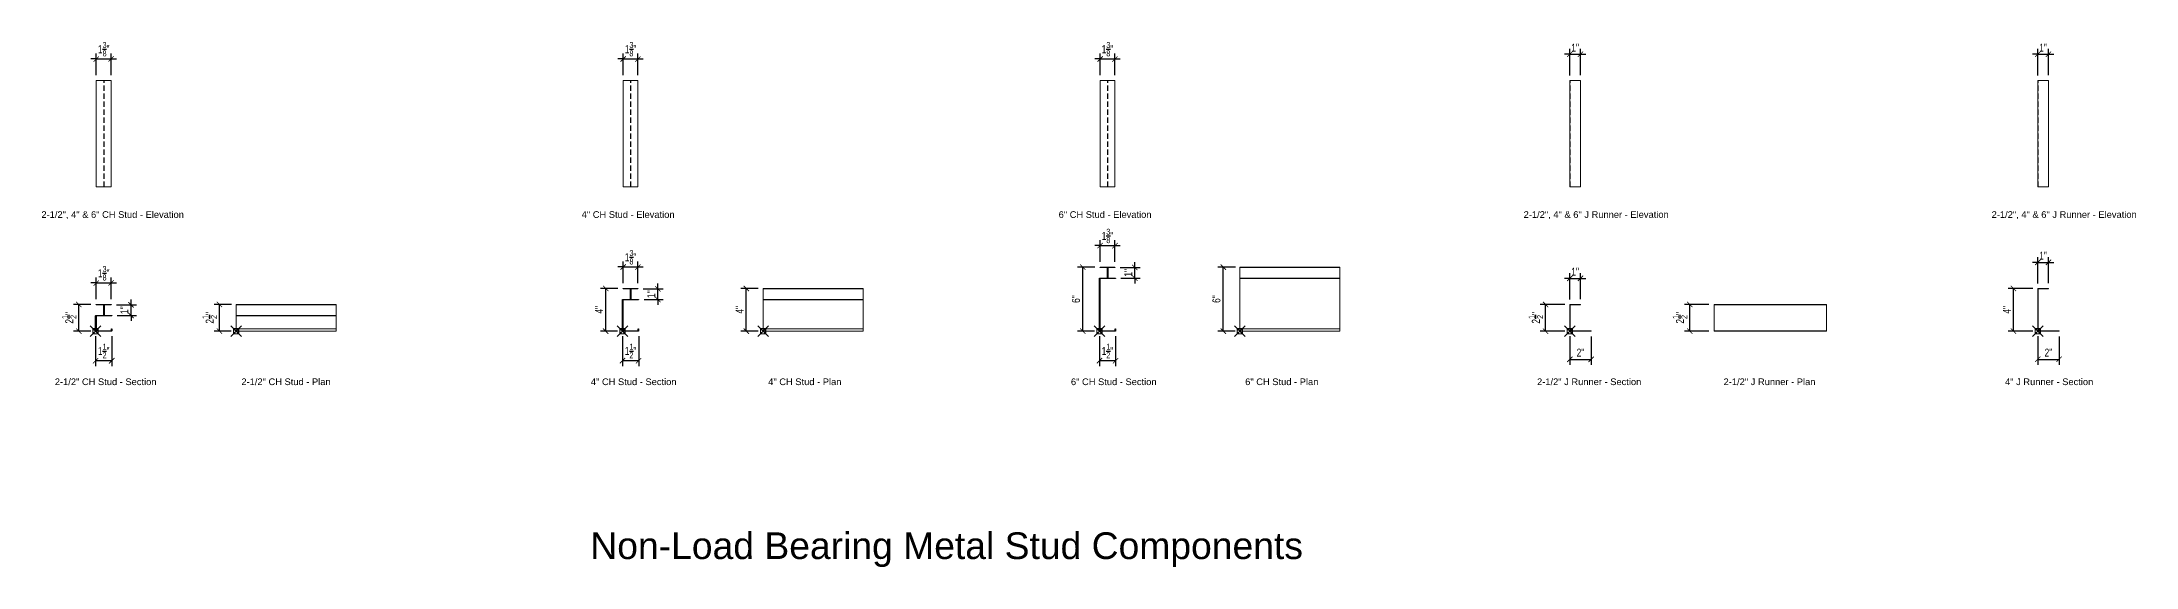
# Model space of a CAD drawing. Header units: inches. Extents: x 1578 to 1959, y 1763 to 1845.
# Drawn here: x 1577.6 to 1773.8, y 1795.9 to 1845.1 of the extents above; entities that cross this region are included whole.
import ezdxf
from ezdxf.enums import TextEntityAlignment as Align

# ---------------------------------------------------------------- set-up
doc = ezdxf.new("R2010")
doc.units = ezdxf.units.IN
doc.header["$LTSCALE"] = 4
doc.header["$MEASUREMENT"] = 0
doc.header["$PDMODE"] = 99
doc.header["$PDSIZE"] = 0.5
doc.linetypes.add('HIDDEN2', pattern=[0.1875, 0.125, -0.0625])
for name, color, linetype, lineweight in [('A-Anno-Dims', 211, 'Continuous', 25), ('Fine', 90, 'Continuous', 18), ('G-Anno-Ttlb', 213, 'Continuous', 50), ('Med', 31, 'Continuous', 25), ('Thin', 150, 'Continuous', 18)]:
    doc.layers.add(name, color=color, linetype=linetype, lineweight=lineweight)
doc.layers.add('G-Anno-Nplt', color=140, linetype='Continuous', lineweight=18, plot=False)
doc.styles.add('Arch-Dim', font='ARIAL.TTF', dxfattribs={"width": 0.75})
doc.styles.add('RomanS', font='romans.shx')
doc.dimstyles.new('Aec-Arch-I-1-2', dxfattribs={"dimscale": 8, "dimtxt": 0.09375, "dimasz": 0.0625, "dimexe": 0.0625, "dimexo": 0.0625, "dimgap": 0.03125, "dimtad": 1, "dimdec": 4, "dimzin": 3, "dimdsep": 46, "dimlunit": 4, "dimtxsty": 'Arch-Dim', "dimblk": 'ARCHTICK', "dimcen": 0.09375, "dimclrd": 8, "dimclre": 8, "dimadec": 4, "dimazin": 2, "dimtfac": 0.75, "dimtdec": 4, "dimtix": 1, "dimtmove": 1, "dimatfit": 2, "dimldrblk": 'OPEN90', "dimfxl": 1, "dimtolj": 1, "dimtzin": 0, "dimarcsym": 0})

# ---------------------------------------------------------------- blocks, each defined once
blk = doc.blocks.new('Anno_Title_T2')
at = {"color": 0, "linetype": 'ByBlock', "lineweight": -2, "style": 'RomanS'}
blk.add_attdef('TITLE', (0, 0.5), '', height=1.25, dxfattribs=at)
blk.add_attdef('SCALE', text='', height=0.75, dxfattribs=at).set_placement((0, -0.5), align=Align.TOP_LEFT)
blk = doc.blocks.new('_ArchTick')
at = {"color": 0, "linetype": 'ByBlock', "const_width": 0.15}
blk.add_lwpolyline([(-0.5, -0.5), (0.5, 0.5)], dxfattribs=at)
blk = doc.blocks.new('*D10')
at = {"layer": 'A-Anno-Dims', "color": 8, "lineweight": -2}
for p, q in [((1582.59, 1817.57), (1582.59, 1814.77)), ((1584.1, 1817.57), (1584.1, 1814.77)), ((1584.1, 1815.27), (1582.59, 1815.27))]:
    blk.add_line(p, q, dxfattribs=at)
at = {"layer": 'Defpoints', "color": 0}
for p in [(1582.59, 1818.07), (1584.1, 1818.07), (1582.59, 1815.27)]:
    blk.add_point(p, dxfattribs=at)
at = {"layer": 'A-Anno-Dims', "color": 8, "lineweight": -2, "xscale": 0.5, "yscale": 0.5, "zscale": 0.5, "rotation": 180}
blk.add_blockref('_ArchTick', (1582.59, 1815.27), dxfattribs=at)
at = {"layer": 'A-Anno-Dims', "color": 8, "lineweight": -2, "xscale": 0.5, "yscale": 0.5, "zscale": 0.5}
blk.add_blockref('_ArchTick', (1584.1, 1815.27), dxfattribs=at)
at = {"layer": 'A-Anno-Dims', "color": 0, "insert": (1583.35, 1816.18), "char_height": 0.75, "attachment_point": 5, "style": 'Arch-Dim'}
blk.add_mtext('\\A1;1{\\H0.750000x;\\S1/2;}"', dxfattribs=at)
blk = doc.blocks.new('_Open90')
at = {"color": 0, "linetype": 'ByBlock', "lineweight": -2}
for p, q in [((0, 0), (-1, 0)), ((-0.5, 0.5), (0, 0)), ((0, 0), (-0.5, -0.5))]:
    blk.add_line(p, q, dxfattribs=at)
blk = doc.blocks.new('*D11')
at = {"layer": 'A-Anno-Dims', "color": 8, "lineweight": -2}
for p, q in [((1582.65, 1822.55), (1582.15, 1822.55)), ((1582.65, 1821.04), (1582.65, 1823.05)), ((1582.65, 1822.55), (1584.04, 1822.55)), ((1584.04, 1821.04), (1584.04, 1823.05)), ((1584.04, 1822.55), (1584.54, 1822.55))]:
    blk.add_line(p, q, dxfattribs=at)
at = {"layer": 'Defpoints', "color": 0}
for p in [(1584.04, 1822.55), (1582.65, 1820.54), (1584.04, 1820.54)]:
    blk.add_point(p, dxfattribs=at)
at = {"layer": 'A-Anno-Dims', "color": 8, "lineweight": -2, "xscale": 0.5, "yscale": 0.5, "zscale": 0.5}
blk.add_blockref('_ArchTick', (1582.65, 1822.55), dxfattribs=at)
at = {"layer": 'A-Anno-Dims', "color": 8, "lineweight": -2, "xscale": 0.5, "yscale": 0.5, "zscale": 0.5, "rotation": 180}
blk.add_blockref('_ArchTick', (1584.04, 1822.55), dxfattribs=at)
at = {"layer": 'A-Anno-Dims', "color": 0, "insert": (1583.35, 1823.46), "char_height": 0.75, "attachment_point": 5, "style": 'Arch-Dim'}
blk.add_mtext('\\A1;1{\\H0.750000x;\\S3/8;}"', dxfattribs=at)
blk = doc.blocks.new('*D12')
at = {"layer": 'A-Anno-Dims', "color": 8, "lineweight": -2}
for p, q in [((1582.15, 1820.54), (1580.52, 1820.54)), ((1581.02, 1818.04), (1581.02, 1820.54)), ((1582.13, 1818.04), (1580.52, 1818.04))]:
    blk.add_line(p, q, dxfattribs=at)
at = {"layer": 'Defpoints', "color": 0}
for p in [(1581.02, 1820.54), (1582.65, 1820.54), (1582.63, 1818.04)]:
    blk.add_point(p, dxfattribs=at)
at = {"layer": 'A-Anno-Dims', "color": 8, "lineweight": -2, "xscale": 0.5, "yscale": 0.5, "zscale": 0.5}
for p, rotation in [((1581.02, 1820.54), 90), ((1581.02, 1818.04), 270)]:
    blk.add_blockref('_ArchTick', p, dxfattribs=dict(at, rotation=rotation))
at = {"layer": 'A-Anno-Dims', "color": 0, "insert": (1580.12, 1819.29), "char_height": 0.75, "attachment_point": 5, "rotation": 90, "style": 'Arch-Dim'}
blk.add_mtext('\\A1;2{\\H0.750000x;\\S1/2;}"', dxfattribs=at)
blk = doc.blocks.new('*D13')
at = {"layer": 'A-Anno-Dims', "color": 8, "lineweight": -2}
for p, q in [((1584.54, 1820.5), (1586.41, 1820.5)), ((1584.6, 1819.5), (1586.41, 1819.5)), ((1585.91, 1820.5), (1585.91, 1821)), ((1585.91, 1819.5), (1585.91, 1820.5)), ((1585.91, 1819.5), (1585.91, 1819))]:
    blk.add_line(p, q, dxfattribs=at)
at = {"layer": 'Defpoints', "color": 0}
for p in [(1584.04, 1820.5), (1584.1, 1819.5), (1585.91, 1820.5)]:
    blk.add_point(p, dxfattribs=at)
at = {"layer": 'A-Anno-Dims', "color": 8, "lineweight": -2, "xscale": 0.5, "yscale": 0.5, "zscale": 0.5}
for p, rotation in [((1585.91, 1820.5), 270), ((1585.91, 1819.5), 90)]:
    blk.add_blockref('_ArchTick', p, dxfattribs=dict(at, rotation=rotation))
at = {"layer": 'A-Anno-Dims', "color": 0, "insert": (1585.28, 1820), "char_height": 0.75, "attachment_point": 5, "rotation": 90, "style": 'Arch-Dim'}
blk.add_mtext('\\A1;1"', dxfattribs=at)
blk = doc.blocks.new('*D17')
at = {"layer": 'A-Anno-Dims', "color": 8, "lineweight": -2}
for p, q in [((1631.96, 1817.57), (1631.96, 1814.77)), ((1633.48, 1817.57), (1633.48, 1814.77)), ((1633.48, 1815.27), (1631.96, 1815.27))]:
    blk.add_line(p, q, dxfattribs=at)
at = {"layer": 'Defpoints', "color": 0}
for p in [(1631.96, 1818.07), (1633.48, 1818.07), (1631.96, 1815.27)]:
    blk.add_point(p, dxfattribs=at)
at = {"layer": 'A-Anno-Dims', "color": 8, "lineweight": -2, "xscale": 0.5, "yscale": 0.5, "zscale": 0.5, "rotation": 180}
blk.add_blockref('_ArchTick', (1631.96, 1815.27), dxfattribs=at)
at = {"layer": 'A-Anno-Dims', "color": 8, "lineweight": -2, "xscale": 0.5, "yscale": 0.5, "zscale": 0.5}
blk.add_blockref('_ArchTick', (1633.48, 1815.27), dxfattribs=at)
at = {"layer": 'A-Anno-Dims', "color": 0, "insert": (1632.72, 1816.18), "char_height": 0.75, "attachment_point": 5, "style": 'Arch-Dim'}
blk.add_mtext('\\A1;1{\\H0.750000x;\\S1/2;}"', dxfattribs=at)
blk = doc.blocks.new('*D14')
at = {"layer": 'A-Anno-Dims', "color": 8, "lineweight": -2}
for p, q in [((1632.03, 1824.05), (1631.53, 1824.05)), ((1632.03, 1822.54), (1632.03, 1824.55)), ((1632.03, 1824.05), (1633.41, 1824.05)), ((1633.41, 1822.54), (1633.41, 1824.55)), ((1633.41, 1824.05), (1633.91, 1824.05))]:
    blk.add_line(p, q, dxfattribs=at)
at = {"layer": 'Defpoints', "color": 0}
for p in [(1633.41, 1824.05), (1632.03, 1822.04), (1633.41, 1822.04)]:
    blk.add_point(p, dxfattribs=at)
at = {"layer": 'A-Anno-Dims', "color": 8, "lineweight": -2, "xscale": 0.5, "yscale": 0.5, "zscale": 0.5}
blk.add_blockref('_ArchTick', (1632.03, 1824.05), dxfattribs=at)
at = {"layer": 'A-Anno-Dims', "color": 8, "lineweight": -2, "xscale": 0.5, "yscale": 0.5, "zscale": 0.5, "rotation": 180}
blk.add_blockref('_ArchTick', (1633.41, 1824.05), dxfattribs=at)
at = {"layer": 'A-Anno-Dims', "color": 0, "insert": (1632.72, 1824.96), "char_height": 0.75, "attachment_point": 5, "style": 'Arch-Dim'}
blk.add_mtext('\\A1;1{\\H0.750000x;\\S3/8;}"', dxfattribs=at)
blk = doc.blocks.new('*D15')
at = {"layer": 'A-Anno-Dims', "color": 8, "lineweight": -2}
for p, q in [((1631.53, 1822.04), (1629.89, 1822.04)), ((1630.39, 1818.04), (1630.39, 1822.04)), ((1631.5, 1818.04), (1629.89, 1818.04))]:
    blk.add_line(p, q, dxfattribs=at)
at = {"layer": 'Defpoints', "color": 0}
for p in [(1630.39, 1822.04), (1632.03, 1822.04), (1632, 1818.04)]:
    blk.add_point(p, dxfattribs=at)
at = {"layer": 'A-Anno-Dims', "color": 8, "lineweight": -2, "xscale": 0.5, "yscale": 0.5, "zscale": 0.5}
for p, rotation in [((1630.39, 1822.04), 90), ((1630.39, 1818.04), 270)]:
    blk.add_blockref('_ArchTick', p, dxfattribs=dict(at, rotation=rotation))
at = {"layer": 'A-Anno-Dims', "color": 0, "insert": (1629.77, 1820.04), "char_height": 0.75, "attachment_point": 5, "rotation": 90, "style": 'Arch-Dim'}
blk.add_mtext('\\A1;4"', dxfattribs=at)
blk = doc.blocks.new('*D16')
at = {"layer": 'A-Anno-Dims', "color": 8, "lineweight": -2}
for p, q in [((1633.91, 1822), (1635.78, 1822)), ((1635.28, 1822), (1635.28, 1822.5)), ((1635.28, 1821), (1635.28, 1822)), ((1633.98, 1821), (1635.78, 1821)), ((1635.28, 1821), (1635.28, 1820.5))]:
    blk.add_line(p, q, dxfattribs=at)
at = {"layer": 'Defpoints', "color": 0}
for p in [(1633.41, 1822), (1635.28, 1822), (1633.48, 1821)]:
    blk.add_point(p, dxfattribs=at)
at = {"layer": 'A-Anno-Dims', "color": 8, "lineweight": -2, "xscale": 0.5, "yscale": 0.5, "zscale": 0.5}
for p, rotation in [((1635.28, 1822), 270), ((1635.28, 1821), 90)]:
    blk.add_blockref('_ArchTick', p, dxfattribs=dict(at, rotation=rotation))
at = {"layer": 'A-Anno-Dims', "color": 0, "insert": (1634.65, 1821.5), "char_height": 0.75, "attachment_point": 5, "rotation": 90, "style": 'Arch-Dim'}
blk.add_mtext('\\A1;1"', dxfattribs=at)
blk = doc.blocks.new('*D18')
at = {"layer": 'A-Anno-Dims', "color": 8, "lineweight": -2}
for p, q in [((1676.66, 1817.57), (1676.66, 1814.77)), ((1678.17, 1817.57), (1678.17, 1814.77)), ((1678.17, 1815.27), (1676.66, 1815.27))]:
    blk.add_line(p, q, dxfattribs=at)
at = {"layer": 'Defpoints', "color": 0}
for p in [(1676.66, 1818.07), (1678.17, 1818.07), (1676.66, 1815.27)]:
    blk.add_point(p, dxfattribs=at)
at = {"layer": 'A-Anno-Dims', "color": 8, "lineweight": -2, "xscale": 0.5, "yscale": 0.5, "zscale": 0.5, "rotation": 180}
blk.add_blockref('_ArchTick', (1676.66, 1815.27), dxfattribs=at)
at = {"layer": 'A-Anno-Dims', "color": 8, "lineweight": -2, "xscale": 0.5, "yscale": 0.5, "zscale": 0.5}
blk.add_blockref('_ArchTick', (1678.17, 1815.27), dxfattribs=at)
at = {"layer": 'A-Anno-Dims', "color": 0, "insert": (1677.41, 1816.18), "char_height": 0.75, "attachment_point": 5, "style": 'Arch-Dim'}
blk.add_mtext('\\A1;1{\\H0.750000x;\\S1/2;}"', dxfattribs=at)
blk = doc.blocks.new('*D19')
at = {"layer": 'A-Anno-Dims', "color": 8, "lineweight": -2}
for p, q in [((1676.72, 1826.05), (1676.22, 1826.05)), ((1676.72, 1824.54), (1676.72, 1826.55)), ((1676.72, 1826.05), (1678.11, 1826.05)), ((1678.11, 1824.54), (1678.11, 1826.55)), ((1678.11, 1826.05), (1678.61, 1826.05))]:
    blk.add_line(p, q, dxfattribs=at)
at = {"layer": 'Defpoints', "color": 0}
for p in [(1678.11, 1826.05), (1676.72, 1824.04), (1678.11, 1824.04)]:
    blk.add_point(p, dxfattribs=at)
at = {"layer": 'A-Anno-Dims', "color": 8, "lineweight": -2, "xscale": 0.5, "yscale": 0.5, "zscale": 0.5}
blk.add_blockref('_ArchTick', (1676.72, 1826.05), dxfattribs=at)
at = {"layer": 'A-Anno-Dims', "color": 8, "lineweight": -2, "xscale": 0.5, "yscale": 0.5, "zscale": 0.5, "rotation": 180}
blk.add_blockref('_ArchTick', (1678.11, 1826.05), dxfattribs=at)
at = {"layer": 'A-Anno-Dims', "color": 0, "insert": (1677.41, 1826.96), "char_height": 0.75, "attachment_point": 5, "style": 'Arch-Dim'}
blk.add_mtext('\\A1;1{\\H0.750000x;\\S3/8;}"', dxfattribs=at)
blk = doc.blocks.new('*D20')
at = {"layer": 'A-Anno-Dims', "color": 8, "lineweight": -2}
for p, q in [((1676.22, 1824.04), (1674.59, 1824.04)), ((1675.09, 1818.04), (1675.09, 1824.04)), ((1676.19, 1818.04), (1674.59, 1818.04))]:
    blk.add_line(p, q, dxfattribs=at)
at = {"layer": 'Defpoints', "color": 0}
for p in [(1675.09, 1824.04), (1676.72, 1824.04), (1676.69, 1818.04)]:
    blk.add_point(p, dxfattribs=at)
at = {"layer": 'A-Anno-Dims', "color": 8, "lineweight": -2, "xscale": 0.5, "yscale": 0.5, "zscale": 0.5}
for p, rotation in [((1675.09, 1824.04), 90), ((1675.09, 1818.04), 270)]:
    blk.add_blockref('_ArchTick', p, dxfattribs=dict(at, rotation=rotation))
at = {"layer": 'A-Anno-Dims', "color": 0, "insert": (1674.46, 1821.04), "char_height": 0.75, "attachment_point": 5, "rotation": 90, "style": 'Arch-Dim'}
blk.add_mtext('\\A1;6"', dxfattribs=at)
blk = doc.blocks.new('*D21')
at = {"layer": 'A-Anno-Dims', "color": 8, "lineweight": -2}
for p, q in [((1678.61, 1824), (1680.47, 1824)), ((1679.97, 1824), (1679.97, 1824.5)), ((1679.97, 1823), (1679.97, 1824)), ((1678.67, 1823), (1680.47, 1823)), ((1679.97, 1823), (1679.97, 1822.5))]:
    blk.add_line(p, q, dxfattribs=at)
at = {"layer": 'Defpoints', "color": 0}
for p in [(1678.11, 1824), (1679.97, 1824), (1678.17, 1823)]:
    blk.add_point(p, dxfattribs=at)
at = {"layer": 'A-Anno-Dims', "color": 8, "lineweight": -2, "xscale": 0.5, "yscale": 0.5, "zscale": 0.5}
for p, rotation in [((1679.97, 1824), 270), ((1679.97, 1823), 90)]:
    blk.add_blockref('_ArchTick', p, dxfattribs=dict(at, rotation=rotation))
at = {"layer": 'A-Anno-Dims', "color": 0, "insert": (1679.35, 1823.5), "char_height": 0.75, "attachment_point": 5, "rotation": 90, "style": 'Arch-Dim'}
blk.add_mtext('\\A1;1"', dxfattribs=at)
blk = doc.blocks.new('AecDtl_2_1_2CHStudSection')
at = {"layer": 'Med', "color": 0, "linetype": 'ByBlock'}
blk.add_lwpolyline([(0, 0.0359), (0, 1.43285, -0.4142135624), (0.0359, 1.46875), (0.758575, 1.46875), (0.75625, 2.46875), (0.0625, 2.46875), (0.0625, 2.5), (1.45, 2.5), (1.45, 2.46875), (0.789825, 2.46875), (0.789825, 1.46875), (1.5125, 1.46875), (1.5125, 1.43285), (0.0359, 1.43285), (0.0359, 0.0359), (1.4766, 0.0359), (1.4766, 0.21875), (1.5125, 0.21875), (1.5125, 0.0359, -0.4142135624), (1.4766, 0), (0.0359, 0, -0.4142135624)], format="xyb", close=True, dxfattribs=at)
blk = doc.blocks.new('AecDtl_4CHStudSection')
at = {"layer": 'Med', "color": 0, "linetype": 'ByBlock'}
blk.add_lwpolyline([(0, 0.0359), (0, 2.93285, -0.4142135624), (0.0359, 2.96875), (0.758575, 2.96875), (0.75625, 3.96875), (0.0625, 3.96875), (0.0625, 4), (1.45, 4), (1.45, 3.96875), (0.789825, 3.96875), (0.789825, 2.96875), (1.5125, 2.96875), (1.5125, 2.93285), (0.0359, 2.93285), (0.0359, 0.0359), (1.4766, 0.0359), (1.4766, 0.21875), (1.5125, 0.21875), (1.5125, 0.0359, -0.4142135624), (1.4766, 0), (0.0359, 0, -0.4142135624)], format="xyb", close=True, dxfattribs=at)
blk = doc.blocks.new('AecDtl_6CHStudSection')
at = {"layer": 'Med', "color": 0, "linetype": 'ByBlock'}
blk.add_lwpolyline([(0, 0.04), (0, 4.93, -0.414214), (0.04, 4.97), (0.76, 4.97), (0.76, 5.97), (0.06, 5.97), (0.06, 6), (1.45, 6), (1.45, 5.97), (0.79, 5.97), (0.79, 4.97), (1.51, 4.97), (1.51, 4.93), (0.04, 4.93), (0.04, 0.04), (1.48, 0.04), (1.48, 0.22), (1.51, 0.22), (1.51, 0.04, -0.414214), (1.48, 0), (0.04, 0, -0.414214)], format="xyb", close=True, dxfattribs=at)
blk = doc.blocks.new('*D25')
at = {"layer": 'A-Anno-Dims', "color": 8, "lineweight": -2}
for p, q in [((1582.65, 1843.53), (1582.15, 1843.53)), ((1582.65, 1842.02), (1582.65, 1844.03)), ((1582.65, 1843.53), (1584.04, 1843.53)), ((1584.04, 1842.02), (1584.04, 1844.03)), ((1584.04, 1843.53), (1584.54, 1843.53))]:
    blk.add_line(p, q, dxfattribs=at)
at = {"layer": 'Defpoints', "color": 0}
for p in [(1584.04, 1843.53), (1582.65, 1841.52), (1584.04, 1841.52)]:
    blk.add_point(p, dxfattribs=at)
at = {"layer": 'A-Anno-Dims', "color": 8, "lineweight": -2, "xscale": 0.5, "yscale": 0.5, "zscale": 0.5}
blk.add_blockref('_ArchTick', (1582.65, 1843.53), dxfattribs=at)
at = {"layer": 'A-Anno-Dims', "color": 8, "lineweight": -2, "xscale": 0.5, "yscale": 0.5, "zscale": 0.5, "rotation": 180}
blk.add_blockref('_ArchTick', (1584.04, 1843.53), dxfattribs=at)
at = {"layer": 'A-Anno-Dims', "color": 0, "insert": (1583.35, 1844.45), "char_height": 0.75, "attachment_point": 5, "style": 'Arch-Dim'}
blk.add_mtext('\\A1;1{\\H0.750000x;\\S3/8;}"', dxfattribs=at)
blk = doc.blocks.new('*D26')
at = {"layer": 'A-Anno-Dims', "color": 8, "lineweight": -2}
for p, q in [((1595.32, 1820.54), (1593.69, 1820.54)), ((1594.19, 1818.04), (1594.19, 1820.54)), ((1595.3, 1818.04), (1593.69, 1818.04))]:
    blk.add_line(p, q, dxfattribs=at)
at = {"layer": 'Defpoints', "color": 0}
for p in [(1594.19, 1820.54), (1595.82, 1820.54), (1595.8, 1818.04)]:
    blk.add_point(p, dxfattribs=at)
at = {"layer": 'A-Anno-Dims', "color": 8, "lineweight": -2, "xscale": 0.5, "yscale": 0.5, "zscale": 0.5}
for p, rotation in [((1594.19, 1820.54), 90), ((1594.19, 1818.04), 270)]:
    blk.add_blockref('_ArchTick', p, dxfattribs=dict(at, rotation=rotation))
at = {"layer": 'A-Anno-Dims', "color": 0, "insert": (1593.28, 1819.29), "char_height": 0.75, "attachment_point": 5, "rotation": 90, "style": 'Arch-Dim'}
blk.add_mtext('\\A1;2{\\H0.750000x;\\S1/2;}"', dxfattribs=at)
blk = doc.blocks.new('*D27')
at = {"layer": 'A-Anno-Dims', "color": 8, "lineweight": -2}
for p, q in [((1632.03, 1843.53), (1631.53, 1843.53)), ((1632.03, 1842.02), (1632.03, 1844.03)), ((1632.03, 1843.53), (1633.41, 1843.53)), ((1633.41, 1842.02), (1633.41, 1844.03)), ((1633.41, 1843.53), (1633.91, 1843.53))]:
    blk.add_line(p, q, dxfattribs=at)
at = {"layer": 'Defpoints', "color": 0}
for p in [(1633.41, 1843.53), (1632.03, 1841.52), (1633.41, 1841.52)]:
    blk.add_point(p, dxfattribs=at)
at = {"layer": 'A-Anno-Dims', "color": 8, "lineweight": -2, "xscale": 0.5, "yscale": 0.5, "zscale": 0.5}
blk.add_blockref('_ArchTick', (1632.03, 1843.53), dxfattribs=at)
at = {"layer": 'A-Anno-Dims', "color": 8, "lineweight": -2, "xscale": 0.5, "yscale": 0.5, "zscale": 0.5, "rotation": 180}
blk.add_blockref('_ArchTick', (1633.41, 1843.53), dxfattribs=at)
at = {"layer": 'A-Anno-Dims', "color": 0, "insert": (1632.72, 1844.45), "char_height": 0.75, "attachment_point": 5, "style": 'Arch-Dim'}
blk.add_mtext('\\A1;1{\\H0.750000x;\\S3/8;}"', dxfattribs=at)
blk = doc.blocks.new('*D28')
at = {"layer": 'A-Anno-Dims', "color": 8, "lineweight": -2}
for p, q in [((1644.69, 1822.04), (1643.06, 1822.04)), ((1643.56, 1818.04), (1643.56, 1822.04)), ((1644.67, 1818.04), (1643.06, 1818.04))]:
    blk.add_line(p, q, dxfattribs=at)
at = {"layer": 'Defpoints', "color": 0}
for p in [(1643.56, 1822.04), (1645.19, 1822.04), (1645.17, 1818.04)]:
    blk.add_point(p, dxfattribs=at)
at = {"layer": 'A-Anno-Dims', "color": 8, "lineweight": -2, "xscale": 0.5, "yscale": 0.5, "zscale": 0.5}
for p, rotation in [((1643.56, 1822.04), 90), ((1643.56, 1818.04), 270)]:
    blk.add_blockref('_ArchTick', p, dxfattribs=dict(at, rotation=rotation))
at = {"layer": 'A-Anno-Dims', "color": 0, "insert": (1642.94, 1820.04), "char_height": 0.75, "attachment_point": 5, "rotation": 90, "style": 'Arch-Dim'}
blk.add_mtext('\\A1;4"', dxfattribs=at)
blk = doc.blocks.new('*D29')
at = {"layer": 'A-Anno-Dims', "color": 8, "lineweight": -2}
for p, q in [((1676.72, 1843.53), (1676.22, 1843.53)), ((1676.72, 1842.02), (1676.72, 1844.03)), ((1676.72, 1843.53), (1678.11, 1843.53)), ((1678.11, 1842.02), (1678.11, 1844.03)), ((1678.11, 1843.53), (1678.61, 1843.53))]:
    blk.add_line(p, q, dxfattribs=at)
at = {"layer": 'Defpoints', "color": 0}
for p in [(1678.11, 1843.53), (1676.72, 1841.52), (1678.11, 1841.52)]:
    blk.add_point(p, dxfattribs=at)
at = {"layer": 'A-Anno-Dims', "color": 8, "lineweight": -2, "xscale": 0.5, "yscale": 0.5, "zscale": 0.5}
blk.add_blockref('_ArchTick', (1676.72, 1843.53), dxfattribs=at)
at = {"layer": 'A-Anno-Dims', "color": 8, "lineweight": -2, "xscale": 0.5, "yscale": 0.5, "zscale": 0.5, "rotation": 180}
blk.add_blockref('_ArchTick', (1678.11, 1843.53), dxfattribs=at)
at = {"layer": 'A-Anno-Dims', "color": 0, "insert": (1677.41, 1844.45), "char_height": 0.75, "attachment_point": 5, "style": 'Arch-Dim'}
blk.add_mtext('\\A1;1{\\H0.750000x;\\S3/8;}"', dxfattribs=at)
blk = doc.blocks.new('*D30')
at = {"layer": 'A-Anno-Dims', "color": 8, "lineweight": -2}
for p, q in [((1689.39, 1824.04), (1687.76, 1824.04)), ((1688.26, 1818.04), (1688.26, 1824.04)), ((1689.36, 1818.04), (1687.76, 1818.04))]:
    blk.add_line(p, q, dxfattribs=at)
at = {"layer": 'Defpoints', "color": 0}
for p in [(1688.26, 1824.04), (1689.89, 1824.04), (1689.86, 1818.04)]:
    blk.add_point(p, dxfattribs=at)
at = {"layer": 'A-Anno-Dims', "color": 8, "lineweight": -2, "xscale": 0.5, "yscale": 0.5, "zscale": 0.5}
for p, rotation in [((1688.26, 1824.04), 90), ((1688.26, 1818.04), 270)]:
    blk.add_blockref('_ArchTick', p, dxfattribs=dict(at, rotation=rotation))
at = {"layer": 'A-Anno-Dims', "color": 0, "insert": (1687.62, 1821.04), "char_height": 0.75, "attachment_point": 5, "rotation": 90, "style": 'Arch-Dim'}
blk.add_mtext('\\A1;6"', dxfattribs=at)
blk = doc.blocks.new('*D31')
at = {"layer": 'A-Anno-Dims', "color": 8, "lineweight": -2}
for p, q in [((1720.73, 1817.57), (1720.73, 1814.9)), ((1722.73, 1817.54), (1722.73, 1814.9)), ((1720.73, 1815.4), (1722.73, 1815.4))]:
    blk.add_line(p, q, dxfattribs=at)
at = {"layer": 'Defpoints', "color": 0}
for p in [(1720.73, 1818.07), (1722.73, 1818.04), (1722.73, 1815.4)]:
    blk.add_point(p, dxfattribs=at)
at = {"layer": 'A-Anno-Dims', "color": 8, "lineweight": -2, "xscale": 0.5, "yscale": 0.5, "zscale": 0.5, "rotation": 180}
blk.add_blockref('_ArchTick', (1720.73, 1815.4), dxfattribs=at)
at = {"layer": 'A-Anno-Dims', "color": 8, "lineweight": -2, "xscale": 0.5, "yscale": 0.5, "zscale": 0.5}
blk.add_blockref('_ArchTick', (1722.73, 1815.4), dxfattribs=at)
at = {"layer": 'A-Anno-Dims', "color": 0, "insert": (1721.73, 1816.03), "char_height": 0.75, "attachment_point": 5, "style": 'Arch-Dim'}
blk.add_mtext('\\A1;2"', dxfattribs=at)
blk = doc.blocks.new('*D32')
at = {"layer": 'A-Anno-Dims', "color": 8, "lineweight": -2}
for p, q in [((1720.26, 1820.54), (1717.96, 1820.54)), ((1718.46, 1818.04), (1718.46, 1820.54)), ((1720.26, 1818.04), (1717.96, 1818.04))]:
    blk.add_line(p, q, dxfattribs=at)
at = {"layer": 'Defpoints', "color": 0}
for p in [(1718.46, 1820.54), (1720.76, 1820.54), (1720.76, 1818.04)]:
    blk.add_point(p, dxfattribs=at)
at = {"layer": 'A-Anno-Dims', "color": 8, "lineweight": -2, "xscale": 0.5, "yscale": 0.5, "zscale": 0.5}
for p, rotation in [((1718.46, 1820.54), 90), ((1718.46, 1818.04), 270)]:
    blk.add_blockref('_ArchTick', p, dxfattribs=dict(at, rotation=rotation))
at = {"layer": 'A-Anno-Dims', "color": 0, "insert": (1717.55, 1819.29), "char_height": 0.75, "attachment_point": 5, "rotation": 90, "style": 'Arch-Dim'}
blk.add_mtext('\\A1;2{\\H0.750000x;\\S1/2;}"', dxfattribs=at)
blk = doc.blocks.new('*D33')
at = {"layer": 'A-Anno-Dims', "color": 8, "lineweight": -2}
for p, q in [((1720.73, 1821), (1720.73, 1823.48)), ((1721.73, 1821.04), (1721.73, 1823.48)), ((1720.73, 1822.98), (1720.23, 1822.98)), ((1720.73, 1822.98), (1721.73, 1822.98)), ((1721.73, 1822.98), (1722.23, 1822.98))]:
    blk.add_line(p, q, dxfattribs=at)
at = {"layer": 'Defpoints', "color": 0}
for p in [(1721.73, 1822.98), (1720.73, 1820.5), (1721.73, 1820.54)]:
    blk.add_point(p, dxfattribs=at)
at = {"layer": 'A-Anno-Dims', "color": 8, "lineweight": -2, "xscale": 0.5, "yscale": 0.5, "zscale": 0.5}
blk.add_blockref('_ArchTick', (1720.73, 1822.98), dxfattribs=at)
at = {"layer": 'A-Anno-Dims', "color": 8, "lineweight": -2, "xscale": 0.5, "yscale": 0.5, "zscale": 0.5, "rotation": 180}
blk.add_blockref('_ArchTick', (1721.73, 1822.98), dxfattribs=at)
at = {"layer": 'A-Anno-Dims', "color": 0, "insert": (1721.23, 1823.61), "char_height": 0.75, "attachment_point": 5, "style": 'Arch-Dim'}
blk.add_mtext('\\A1;1"', dxfattribs=at)
blk = doc.blocks.new('*D34')
at = {"layer": 'A-Anno-Dims', "color": 8, "lineweight": -2}
for p, q in [((1764.58, 1817.57), (1764.58, 1814.9)), ((1766.58, 1817.54), (1766.58, 1814.9)), ((1764.58, 1815.4), (1766.58, 1815.4))]:
    blk.add_line(p, q, dxfattribs=at)
at = {"layer": 'Defpoints', "color": 0}
for p in [(1764.58, 1818.07), (1766.58, 1818.04), (1766.58, 1815.4)]:
    blk.add_point(p, dxfattribs=at)
at = {"layer": 'A-Anno-Dims', "color": 8, "lineweight": -2, "xscale": 0.5, "yscale": 0.5, "zscale": 0.5, "rotation": 180}
blk.add_blockref('_ArchTick', (1764.58, 1815.4), dxfattribs=at)
at = {"layer": 'A-Anno-Dims', "color": 8, "lineweight": -2, "xscale": 0.5, "yscale": 0.5, "zscale": 0.5}
blk.add_blockref('_ArchTick', (1766.58, 1815.4), dxfattribs=at)
at = {"layer": 'A-Anno-Dims', "color": 0, "insert": (1765.58, 1816.03), "char_height": 0.75, "attachment_point": 5, "style": 'Arch-Dim'}
blk.add_mtext('\\A1;2"', dxfattribs=at)
blk = doc.blocks.new('*D35')
at = {"layer": 'A-Anno-Dims', "color": 8, "lineweight": -2}
for p, q in [((1764.11, 1822.04), (1761.81, 1822.04)), ((1762.31, 1818.04), (1762.31, 1822.04)), ((1764.11, 1818.04), (1761.81, 1818.04))]:
    blk.add_line(p, q, dxfattribs=at)
at = {"layer": 'Defpoints', "color": 0}
for p in [(1762.31, 1822.04), (1764.61, 1822.04), (1764.61, 1818.04)]:
    blk.add_point(p, dxfattribs=at)
at = {"layer": 'A-Anno-Dims', "color": 8, "lineweight": -2, "xscale": 0.5, "yscale": 0.5, "zscale": 0.5}
for p, rotation in [((1762.31, 1822.04), 90), ((1762.31, 1818.04), 270)]:
    blk.add_blockref('_ArchTick', p, dxfattribs=dict(at, rotation=rotation))
at = {"layer": 'A-Anno-Dims', "color": 0, "insert": (1761.69, 1820.04), "char_height": 0.75, "attachment_point": 5, "rotation": 90, "style": 'Arch-Dim'}
blk.add_mtext('\\A1;4"', dxfattribs=at)
blk = doc.blocks.new('*D36')
at = {"layer": 'A-Anno-Dims', "color": 8, "lineweight": -2}
for p, q in [((1764.58, 1824.48), (1764.08, 1824.48)), ((1764.58, 1822.5), (1764.58, 1824.98)), ((1764.58, 1824.48), (1765.58, 1824.48)), ((1765.58, 1822.54), (1765.58, 1824.98)), ((1765.58, 1824.48), (1766.08, 1824.48))]:
    blk.add_line(p, q, dxfattribs=at)
at = {"layer": 'Defpoints', "color": 0}
for p in [(1765.58, 1824.48), (1764.58, 1822), (1765.58, 1822.04)]:
    blk.add_point(p, dxfattribs=at)
at = {"layer": 'A-Anno-Dims', "color": 8, "lineweight": -2, "xscale": 0.5, "yscale": 0.5, "zscale": 0.5}
blk.add_blockref('_ArchTick', (1764.58, 1824.48), dxfattribs=at)
at = {"layer": 'A-Anno-Dims', "color": 8, "lineweight": -2, "xscale": 0.5, "yscale": 0.5, "zscale": 0.5, "rotation": 180}
blk.add_blockref('_ArchTick', (1765.58, 1824.48), dxfattribs=at)
at = {"layer": 'A-Anno-Dims', "color": 0, "insert": (1765.08, 1825.11), "char_height": 0.75, "attachment_point": 5, "style": 'Arch-Dim'}
blk.add_mtext('\\A1;1"', dxfattribs=at)
blk = doc.blocks.new('*D37')
at = {"layer": 'A-Anno-Dims', "color": 8, "lineweight": -2}
for p, q in [((1733.77, 1820.54), (1731.47, 1820.54)), ((1731.97, 1818.04), (1731.97, 1820.54)), ((1733.77, 1818.04), (1731.47, 1818.04))]:
    blk.add_line(p, q, dxfattribs=at)
at = {"layer": 'Defpoints', "color": 0}
for p in [(1731.97, 1820.54), (1734.27, 1820.54), (1734.27, 1818.04)]:
    blk.add_point(p, dxfattribs=at)
at = {"layer": 'A-Anno-Dims', "color": 8, "lineweight": -2, "xscale": 0.5, "yscale": 0.5, "zscale": 0.5}
for p, rotation in [((1731.97, 1820.54), 90), ((1731.97, 1818.04), 270)]:
    blk.add_blockref('_ArchTick', p, dxfattribs=dict(at, rotation=rotation))
at = {"layer": 'A-Anno-Dims', "color": 0, "insert": (1731.06, 1819.29), "char_height": 0.75, "attachment_point": 5, "rotation": 90, "style": 'Arch-Dim'}
blk.add_mtext('\\A1;2{\\H0.750000x;\\S1/2;}"', dxfattribs=at)
blk = doc.blocks.new('*D38')
at = {"layer": 'A-Anno-Dims', "color": 8, "lineweight": -2}
for p, q in [((1720.73, 1843.97), (1720.23, 1843.97)), ((1720.73, 1841.99), (1720.73, 1844.47)), ((1720.73, 1843.97), (1721.73, 1843.97)), ((1721.73, 1842.02), (1721.73, 1844.47)), ((1721.73, 1843.97), (1722.23, 1843.97))]:
    blk.add_line(p, q, dxfattribs=at)
at = {"layer": 'Defpoints', "color": 0}
for p in [(1721.73, 1843.97), (1720.73, 1841.49), (1721.73, 1841.52)]:
    blk.add_point(p, dxfattribs=at)
at = {"layer": 'A-Anno-Dims', "color": 8, "lineweight": -2, "xscale": 0.5, "yscale": 0.5, "zscale": 0.5}
blk.add_blockref('_ArchTick', (1720.73, 1843.97), dxfattribs=at)
at = {"layer": 'A-Anno-Dims', "color": 8, "lineweight": -2, "xscale": 0.5, "yscale": 0.5, "zscale": 0.5, "rotation": 180}
blk.add_blockref('_ArchTick', (1721.73, 1843.97), dxfattribs=at)
at = {"layer": 'A-Anno-Dims', "color": 0, "insert": (1721.23, 1844.59), "char_height": 0.75, "attachment_point": 5, "style": 'Arch-Dim'}
blk.add_mtext('\\A1;1"', dxfattribs=at)
blk = doc.blocks.new('*D39')
at = {"layer": 'A-Anno-Dims', "color": 8, "lineweight": -2}
for p, q in [((1764.58, 1843.97), (1764.08, 1843.97)), ((1764.58, 1841.99), (1764.58, 1844.47)), ((1764.58, 1843.97), (1765.58, 1843.97)), ((1765.58, 1842.02), (1765.58, 1844.47)), ((1765.58, 1843.97), (1766.08, 1843.97))]:
    blk.add_line(p, q, dxfattribs=at)
at = {"layer": 'Defpoints', "color": 0}
for p in [(1765.58, 1843.97), (1764.58, 1841.49), (1765.58, 1841.52)]:
    blk.add_point(p, dxfattribs=at)
at = {"layer": 'A-Anno-Dims', "color": 8, "lineweight": -2, "xscale": 0.5, "yscale": 0.5, "zscale": 0.5}
blk.add_blockref('_ArchTick', (1764.58, 1843.97), dxfattribs=at)
at = {"layer": 'A-Anno-Dims', "color": 8, "lineweight": -2, "xscale": 0.5, "yscale": 0.5, "zscale": 0.5, "rotation": 180}
blk.add_blockref('_ArchTick', (1765.58, 1843.97), dxfattribs=at)
at = {"layer": 'A-Anno-Dims', "color": 0, "insert": (1765.08, 1844.59), "char_height": 0.75, "attachment_point": 5, "style": 'Arch-Dim'}
blk.add_mtext('\\A1;1"', dxfattribs=at)
blk = doc.blocks.new('AecDtl_4JRunnerSection')
at = {"layer": 'Thin', "color": 0}
blk.add_lwpolyline([(1, 4), (0.03, 4, 0.414214), (0, 3.97), (0, 0.03, 0.414214), (0.03, 0), (2, 0), (2, 0.03), (0.03, 0.03), (0.03, 3.97), (1, 3.97)], format="xyb", close=True, dxfattribs=at)
blk = doc.blocks.new('AecDtl_2_1_2JRunnerSection')
at = {"layer": 'Thin', "color": 0}
blk.add_lwpolyline([(1, 2.5), (0.03, 2.5, 0.414214), (0, 2.47), (0, 0.03, 0.414214), (0.03, 0), (2, 0), (2, 0.03), (0.03, 0.03), (0.03, 2.47), (1, 2.47)], format="xyb", close=True, dxfattribs=at)

msp = doc.modelspace()

# ---------------------------------------------------------------- linework, layer by layer
at = {"layer": 'Fine', "linetype": 'HIDDEN2'}
for p, q in [((1583.35054, 1831.5509), (1583.35054, 1841.51813)), ((1583.38179, 1831.5509), (1583.38179, 1841.51813)), ((1632.72108, 1831.5509), (1632.72108, 1841.51813)), ((1632.75233, 1831.5509), (1632.75233, 1841.51813)), ((1677.41515, 1831.5509), (1677.41515, 1841.51813)), ((1677.4464, 1831.5509), (1677.4464, 1841.51813)), ((1720.75673, 1831.5509), (1720.75673, 1841.51813)), ((1764.6117, 1831.5509), (1764.6117, 1841.51813))]:
    msp.add_line(p, q, dxfattribs=at)
at = {"layer": 'Fine'}
for p, q in [((1689.82491, 1824.00479), (1699.19577, 1824.00479)), ((1645.13083, 1822.00479), (1654.5017, 1822.00479)), ((1689.82491, 1823.00479), (1699.19577, 1823.00479)), ((1689.82491, 1822.96889), (1699.19577, 1822.96889)), ((1595.76029, 1820.50479), (1605.13116, 1820.50479)), ((1595.76029, 1819.50479), (1605.13116, 1819.50479)), ((1595.76029, 1819.46889), (1605.13116, 1819.46889)), ((1645.13083, 1821.00479), (1654.5017, 1821.00479)), ((1645.13083, 1820.96889), (1654.5017, 1820.96889)), ((1734.26892, 1820.50479), (1744.79203, 1820.50479)), ((1734.26892, 1818.06729), (1744.79203, 1818.06729))]:
    msp.add_line(p, q, dxfattribs=at)
at = {"layer": 'G-Anno-Nplt'}
for p in [(1582.59196, 1818.03604), (1595.76029, 1818.03604), (1631.9625, 1818.03604), (1645.13083, 1818.03604), (1676.65657, 1818.03604), (1689.82491, 1818.03604), (1720.72548, 1818.03613), (1764.58045, 1818.03613)]:
    msp.add_point(p, dxfattribs=at)
at = {"layer": 'Thin'}
for p, q in [((1595.76029, 1818.25479), (1605.13116, 1818.25479)), ((1645.13083, 1818.25479), (1654.5017, 1818.25479)), ((1689.82491, 1818.25479), (1699.19577, 1818.25479))]:
    msp.add_line(p, q, dxfattribs=at)
for points in [[(1584.04196, 1831.5509), (1584.04196, 1841.51813), (1582.65446, 1841.51813), (1582.65446, 1831.5509)], [(1633.4125, 1831.5509), (1633.4125, 1841.51813), (1632.025, 1841.51813), (1632.025, 1831.5509)], [(1678.10657, 1831.5509), (1678.10657, 1841.51813), (1676.71907, 1841.51813), (1676.71907, 1831.5509)], [(1720.72548, 1841.51813), (1720.72548, 1831.5509), (1721.72548, 1831.5509), (1721.72548, 1841.51813)], [(1764.58045, 1841.51813), (1764.58045, 1831.5509), (1765.58045, 1831.5509), (1765.58045, 1841.51813)], [(1699.19577, 1824.03604), (1699.19577, 1818.03604), (1689.82491, 1818.03604), (1689.82491, 1824.03604)], [(1654.5017, 1822.03604), (1654.5017, 1818.03604), (1645.13083, 1818.03604), (1645.13083, 1822.03604)], [(1605.13116, 1820.53604), (1605.13116, 1818.03604), (1595.76029, 1818.03604), (1595.76029, 1820.53604)], [(1744.79203, 1818.03604), (1734.26892, 1818.03604), (1734.26892, 1820.53604), (1744.79203, 1820.53604)]]:
    msp.add_lwpolyline(points, close=True, dxfattribs=at)

# ---------------------------------------------------------------- block references
for name, p in [('AecDtl_6CHStudSection', (1676.65657, 1818.03604)), ('AecDtl_4CHStudSection', (1631.9625, 1818.03604)), ('AecDtl_4JRunnerSection', (1764.58045, 1818.03613)), ('AecDtl_2_1_2CHStudSection', (1582.59196, 1818.03604)), ('AecDtl_2_1_2JRunnerSection', (1720.72548, 1818.03613))]:
    msp.add_blockref(name, p)
at = {"layer": 'G-Anno-Ttlb'}
ref = msp.add_blockref('Anno_Title_T2', (1577.51144, 1828.39789), dxfattribs=dict(at, xscale=0.5, yscale=0.5, zscale=0.5))
ref.add_attrib('TITLE', '2-1/2", 4" & 6" CH Stud - Elevation', (1577.51144, 1828.64789), dxfattribs={"layer": '0', "color": 0, "linetype": 'ByBlock', "lineweight": -2, "height": 0.625, "style": 'Arch-Dim'})
ref = msp.add_blockref('Anno_Title_T2', (1628.13726, 1828.39789), dxfattribs=dict(at, xscale=0.5, yscale=0.5, zscale=0.5))
ref.add_attrib('TITLE', '4" CH Stud - Elevation', (1628.13726, 1828.64789), dxfattribs={"layer": '0', "color": 0, "linetype": 'ByBlock', "lineweight": -2, "height": 0.625, "style": 'Arch-Dim'})
ref = msp.add_blockref('Anno_Title_T2', (1672.83134, 1828.39789), dxfattribs=dict(at, xscale=0.5, yscale=0.5, zscale=0.5))
ref.add_attrib('TITLE', '6" CH Stud - Elevation', (1672.83134, 1828.64789), dxfattribs={"layer": '0', "color": 0, "linetype": 'ByBlock', "lineweight": -2, "height": 0.625, "style": 'Arch-Dim'})
ref = msp.add_blockref('Anno_Title_T2', (1716.40588, 1828.39789), dxfattribs=dict(at, xscale=0.5, yscale=0.5, zscale=0.5))
ref.add_attrib('TITLE', '2-1/2", 4" & 6" J Runner - Elevation', (1716.40588, 1828.64789), dxfattribs={"layer": '0', "color": 0, "linetype": 'ByBlock', "lineweight": -2, "height": 0.625, "style": 'Arch-Dim'})
ref = msp.add_blockref('Anno_Title_T2', (1760.26085, 1828.39789), dxfattribs=dict(at, xscale=0.5, yscale=0.5, zscale=0.5))
ref.add_attrib('TITLE', '2-1/2", 4" & 6" J Runner - Elevation', (1760.26085, 1828.64789), dxfattribs={"layer": '0', "color": 0, "linetype": 'ByBlock', "lineweight": -2, "height": 0.625, "style": 'Arch-Dim'})
ref = msp.add_blockref('Anno_Title_T2', (1578.76672, 1812.73622), dxfattribs=dict(at, xscale=0.5, yscale=0.5, zscale=0.5))
ref.add_attrib('TITLE', '2-1/2" CH Stud - Section', (1578.76672, 1812.98622), dxfattribs={"layer": '0', "color": 0, "linetype": 'ByBlock', "lineweight": -2, "height": 0.625, "style": 'Arch-Dim'})
ref = msp.add_blockref('Anno_Title_T2', (1596.24835, 1812.73622), dxfattribs=dict(at, xscale=0.5, yscale=0.5, zscale=0.5))
ref.add_attrib('TITLE', '2-1/2" CH Stud - Plan', (1596.24835, 1812.98622), dxfattribs={"layer": '0', "color": 0, "linetype": 'ByBlock', "lineweight": -2, "height": 0.625, "style": 'Arch-Dim'})
ref = msp.add_blockref('Anno_Title_T2', (1629.0018, 1812.73622), dxfattribs=dict(at, xscale=0.5, yscale=0.5, zscale=0.5))
ref.add_attrib('TITLE', '4" CH Stud - Section', (1629.0018, 1812.98622), dxfattribs={"layer": '0', "color": 0, "linetype": 'ByBlock', "lineweight": -2, "height": 0.625, "style": 'Arch-Dim'})
ref = msp.add_blockref('Anno_Title_T2', (1645.61889, 1812.73622), dxfattribs=dict(at, xscale=0.5, yscale=0.5, zscale=0.5))
ref.add_attrib('TITLE', '4" CH Stud - Plan', (1645.61889, 1812.98622), dxfattribs={"layer": '0', "color": 0, "linetype": 'ByBlock', "lineweight": -2, "height": 0.625, "style": 'Arch-Dim'})
ref = msp.add_blockref('Anno_Title_T2', (1673.9844, 1812.73622), dxfattribs=dict(at, xscale=0.5, yscale=0.5, zscale=0.5))
ref.add_attrib('TITLE', '6" CH Stud - Section', (1673.9844, 1812.98622), dxfattribs={"layer": '0', "color": 0, "linetype": 'ByBlock', "lineweight": -2, "height": 0.625, "style": 'Arch-Dim'})
ref = msp.add_blockref('Anno_Title_T2', (1690.31296, 1812.73622), dxfattribs=dict(at, xscale=0.5, yscale=0.5, zscale=0.5))
ref.add_attrib('TITLE', '6" CH Stud - Plan', (1690.31296, 1812.98622), dxfattribs={"layer": '0', "color": 0, "linetype": 'ByBlock', "lineweight": -2, "height": 0.625, "style": 'Arch-Dim'})
ref = msp.add_blockref('Anno_Title_T2', (1717.66117, 1812.73622), dxfattribs=dict(at, xscale=0.5, yscale=0.5, zscale=0.5))
ref.add_attrib('TITLE', '2-1/2" J Runner - Section', (1717.66117, 1812.98622), dxfattribs={"layer": '0', "color": 0, "linetype": 'ByBlock', "lineweight": -2, "height": 0.625, "style": 'Arch-Dim'})
ref = msp.add_blockref('Anno_Title_T2', (1735.14279, 1812.73622), dxfattribs=dict(at, xscale=0.5, yscale=0.5, zscale=0.5))
ref.add_attrib('TITLE', '2-1/2" J Runner - Plan', (1735.14279, 1812.98622), dxfattribs={"layer": '0', "color": 0, "linetype": 'ByBlock', "lineweight": -2, "height": 0.625, "style": 'Arch-Dim'})
ref = msp.add_blockref('Anno_Title_T2', (1761.51614, 1812.73622), dxfattribs=dict(at, xscale=0.5, yscale=0.5, zscale=0.5))
ref.add_attrib('TITLE', '4" J Runner - Section', (1761.51614, 1812.98622), dxfattribs={"layer": '0', "color": 0, "linetype": 'ByBlock', "lineweight": -2, "height": 0.625, "style": 'Arch-Dim'})
ref = msp.add_blockref('Anno_Title_T2', (1628.94873, 1795.69582), dxfattribs=dict(at, xscale=2, yscale=2, zscale=2))
ref.add_attrib('TITLE', 'Non-Load Bearing Metal Stud Components', (1628.94873, 1796.69582), dxfattribs={"layer": '0', "color": 0, "linetype": 'ByBlock', "lineweight": -2, "height": 2.5, "style": 'Arch-Dim'})

# ---------------------------------------------------------------- dimensions: what is measured, and where the dimension line sits
at = {"layer": 'A-Anno-Dims'}
for base, p1, p2, picture, middle in [((1584.04196, 1843.52829), (1582.65446, 1841.51813), (1584.04196, 1841.51813), '*D25', (1583.34821, 1844.44663)), ((1633.4125, 1843.52829), (1632.025, 1841.51813), (1633.4125, 1841.51813), '*D27', (1632.71875, 1844.44663)), ((1678.10657, 1843.52829), (1676.71907, 1841.51813), (1678.10657, 1841.51813), '*D29', (1677.41282, 1844.44663)), ((1721.72548, 1843.96602), (1720.72548, 1841.48688), (1721.72548, 1841.51813), '*D38', (1721.22548, 1844.59255)), ((1765.58045, 1843.96602), (1764.58045, 1841.48688), (1765.58045, 1841.51813), '*D39', (1765.08045, 1844.59255)), ((1678.10643, 1826.0462), (1676.71893, 1824.03604), (1678.10643, 1824.03604), '*D19', (1677.41268, 1826.96454)), ((1633.4125, 1824.0462), (1632.025, 1822.03604), (1633.4125, 1822.03604), '*D14', (1632.71875, 1824.96454)), ((1765.58045, 1824.48393), (1764.58045, 1822.00479), (1765.58045, 1822.03604), '*D36', (1765.08045, 1825.11046)), ((1584.04196, 1822.5462), (1582.65446, 1820.53604), (1584.04196, 1820.53604), '*D11', (1583.34821, 1823.46454)), ((1721.72548, 1822.98393), (1720.72548, 1820.50479), (1721.72548, 1820.53604), '*D33', (1721.22548, 1823.61046)), ((1582.59196, 1815.26745), (1584.10446, 1818.07194), (1582.59196, 1818.07194), '*D10', (1583.34821, 1816.17601)), ((1631.9625, 1815.26745), (1633.475, 1818.07194), (1631.9625, 1818.07194), '*D17', (1632.71875, 1816.17601)), ((1676.65643, 1815.26745), (1678.16893, 1818.07194), (1676.65643, 1818.07194), '*D18', (1677.41268, 1816.17601)), ((1722.72548, 1815.40177), (1720.72548, 1818.06729), (1722.72548, 1818.03604), '*D31', (1721.72548, 1816.0283)), ((1766.58045, 1815.40177), (1764.58045, 1818.06729), (1766.58045, 1818.03604), '*D34', (1765.58045, 1816.0283))]:
    dim = msp.add_linear_dim(base=base, p1=p1, p2=p2, dimstyle='Aec-Arch-I-1-2', dxfattribs=at)
    dim.commit()
    dim.dimension.update_dxf_attribs({"geometry": picture, "text_midpoint": middle})
for base, p1, p2, picture, middle in [((1675.08892, 1824.03604), (1676.69233, 1818.03604), (1676.71893, 1824.03604), '*D20', (1674.45599, 1821.03604)), ((1679.97344, 1824.00479), (1678.16893, 1823.00479), (1678.10643, 1824.00479), '*D21', (1679.34691, 1823.50479)), ((1688.2574, 1824.03604), (1689.86081, 1818.03604), (1689.88741, 1824.03604), '*D30', (1687.62447, 1821.03604)), ((1630.395, 1822.03604), (1631.9984, 1818.03604), (1632.025, 1822.03604), '*D15', (1629.77, 1820.03604)), ((1635.27952, 1822.00479), (1633.475, 1821.00479), (1633.4125, 1822.00479), '*D16', (1634.65298, 1821.50479)), ((1643.56333, 1822.03604), (1645.16673, 1818.03604), (1645.19333, 1822.03604), '*D28', (1642.93833, 1820.03604)), ((1762.31165, 1822.03604), (1764.6117, 1818.03604), (1764.6117, 1822.03604), '*D35', (1761.68665, 1820.03604)), ((1581.02445, 1820.53604), (1582.62786, 1818.03604), (1582.65446, 1820.53604), '*D12', (1580.1159, 1819.28604)), ((1585.90898, 1820.50479), (1584.10446, 1819.50479), (1584.04196, 1820.50479), '*D13', (1585.28244, 1820.00479)), ((1594.19279, 1820.53604), (1595.79619, 1818.03604), (1595.82279, 1820.53604), '*D26', (1593.28423, 1819.28604)), ((1718.45668, 1820.53604), (1720.75673, 1818.03604), (1720.75673, 1820.53604), '*D32', (1717.54813, 1819.28604)), ((1731.96887, 1820.53604), (1734.26892, 1818.03604), (1734.26892, 1820.53604), '*D37', (1731.06032, 1819.28604))]:
    dim = msp.add_linear_dim(base=base, p1=p1, p2=p2, angle=90, dimstyle='Aec-Arch-I-1-2', dxfattribs=at)
    dim.commit()
    dim.dimension.update_dxf_attribs({"geometry": picture, "text_midpoint": middle})

doc.saveas('drawing.dxf')
